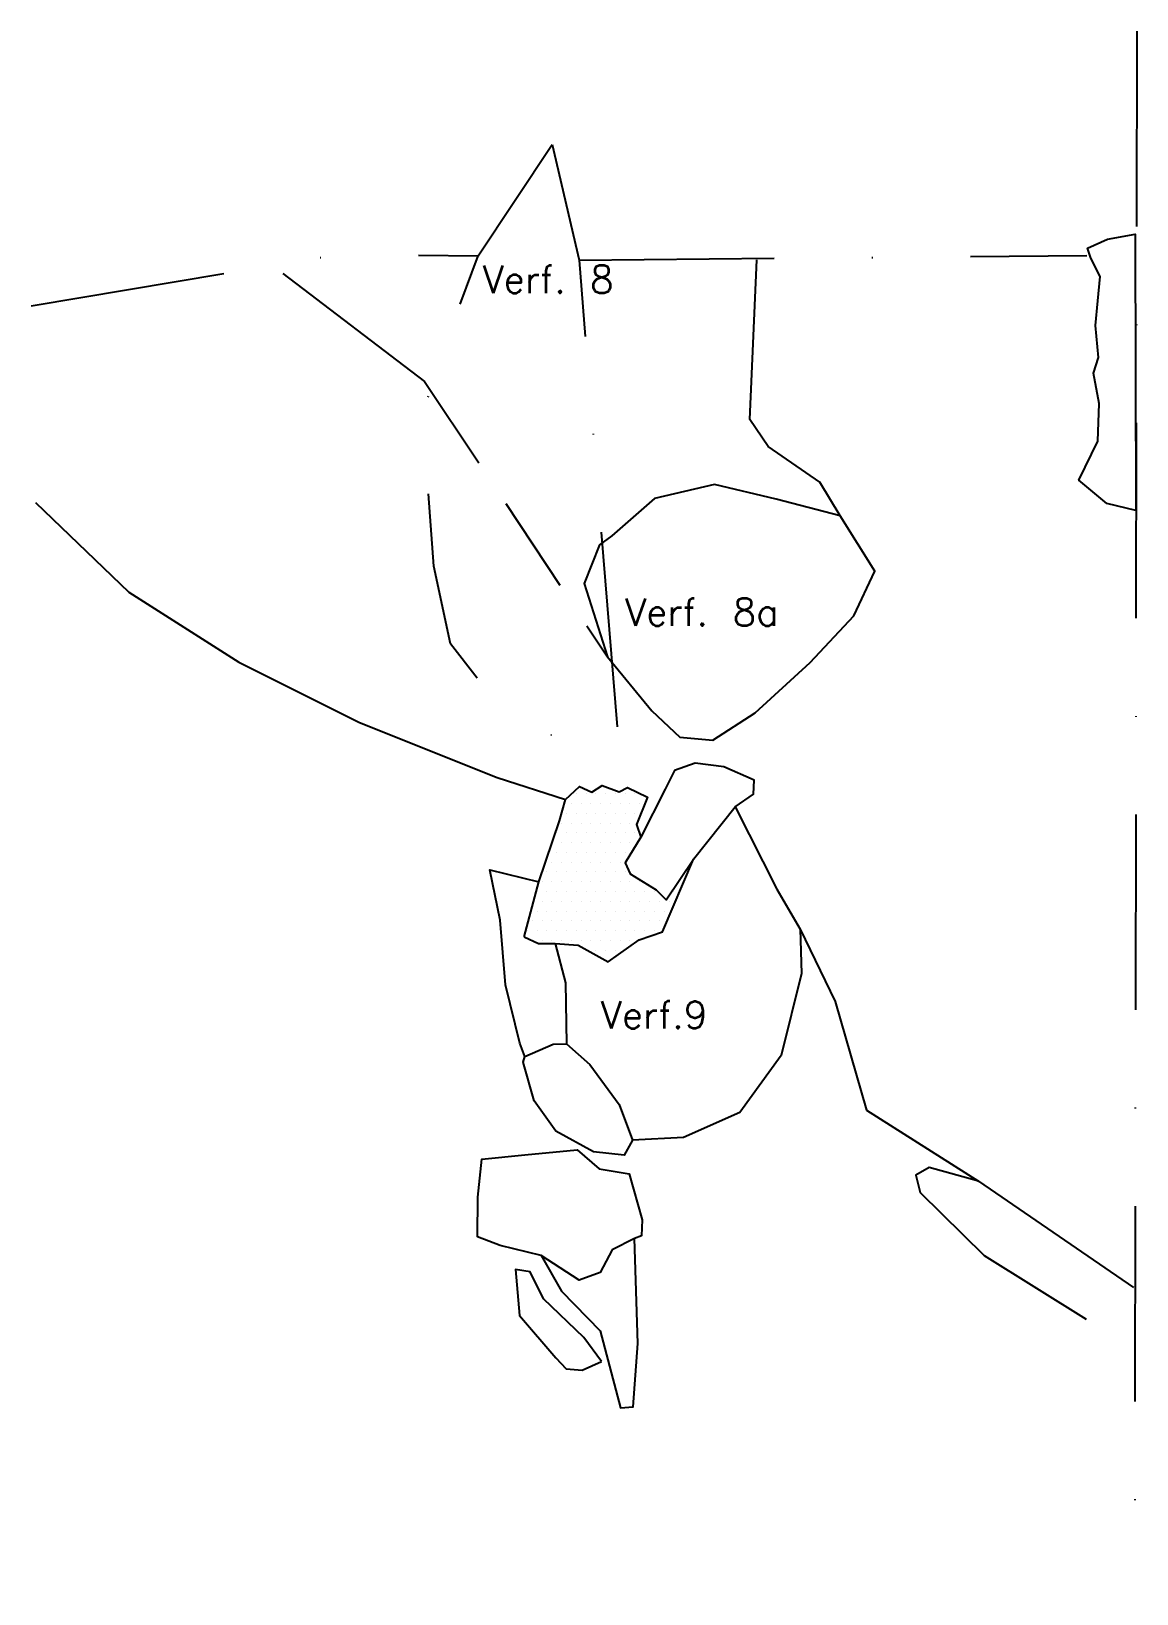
# Model space of a CAD drawing. Header units: metres. Extents: x 199 to 340, y -1800 to -1600.
import ezdxf

# ---------------------------------------------------------------- set-up
doc = ezdxf.new("R2010")
doc.units = ezdxf.units.M
doc.header["$LTSCALE"] = 25
doc.header["$MEASUREMENT"] = 0
doc.linetypes.add('GESTRICHELT', pattern=[0.75, 0.5, -0.25])
doc.linetypes.add('STRICHPUNKTX2', pattern=[2, 1, -0.5, 0, -0.5])
doc.layers.get('0').update_dxf_attribs({"linetype": 'CONTINUOUS'})
for name, color, linetype in [('BEFUND', 1, 'CONTINUOUS'), ('BEFUND_UNSICHER', 1, 'GESTRICHELT'), ('GRABUNGSGRENZE', 3, 'STRICHPUNKTX2'), ('STEINE', 4, 'CONTINUOUS'), ('STEINESCHRAFF', 4, 'CONTINUOUS')]:
    doc.layers.add(name, color=color, linetype=linetype)
doc.styles.get("Standard").update_dxf_attribs({"font": 'txt.shx'})

# ---------------------------------------------------------------- blocks, each defined once
blk = doc.blocks.new('*X1')
at = {"color": 0}
for p, q in [((268.125, -1698.75), (268.125, -1698.75)), ((268.75, -1697.5), (268.75, -1697.5)), ((269.375, -1698.75), (269.375, -1698.75)), ((270, -1697.5), (270, -1697.5)), ((270.625, -1698.75), (270.625, -1698.75)), ((271.25, -1697.5), (271.25, -1697.5)), ((271.875, -1698.75), (271.875, -1698.75)), ((272.5, -1697.5), (272.5, -1697.5)), ((273.125, -1698.75), (273.125, -1698.75)), ((273.75, -1697.5), (273.75, -1697.5)), ((274.375, -1698.75), (274.375, -1698.75)), ((275, -1697.5), (275, -1697.5)), ((275.625, -1698.75), (275.625, -1698.75)), ((276.25, -1697.5), (276.25, -1697.5)), ((276.875, -1698.75), (276.875, -1698.75)), ((267.5, -1700), (267.5, -1700)), ((268.75, -1700), (268.75, -1700)), ((270, -1700), (270, -1700)), ((271.25, -1700), (271.25, -1700)), ((272.5, -1700), (272.5, -1700)), ((273.75, -1700), (273.75, -1700)), ((275, -1700), (275, -1700)), ((276.25, -1700), (276.25, -1700)), ((266.25, -1702.5), (266.25, -1702.5)), ((266.875, -1701.25), (266.875, -1701.25)), ((267.5, -1702.5), (267.5, -1702.5)), ((268.125, -1701.25), (268.125, -1701.25)), ((268.75, -1702.5), (268.75, -1702.5)), ((269.375, -1701.25), (269.375, -1701.25)), ((270, -1702.5), (270, -1702.5)), ((270.625, -1701.25), (270.625, -1701.25)), ((271.25, -1702.5), (271.25, -1702.5)), ((271.875, -1701.25), (271.875, -1701.25)), ((272.5, -1702.5), (272.5, -1702.5)), ((273.125, -1701.25), (273.125, -1701.25)), ((273.75, -1702.5), (273.75, -1702.5)), ((274.375, -1701.25), (274.375, -1701.25)), ((275, -1702.5), (275, -1702.5)), ((275.625, -1701.25), (275.625, -1701.25)), ((276.25, -1702.5), (276.25, -1702.5)), ((266.875, -1703.75), (266.875, -1703.75)), ((268.125, -1703.75), (268.125, -1703.75)), ((269.375, -1703.75), (269.375, -1703.75)), ((270.625, -1703.75), (270.625, -1703.75)), ((271.875, -1703.75), (271.875, -1703.75)), ((273.125, -1703.75), (273.125, -1703.75)), ((274.375, -1703.75), (274.375, -1703.75)), ((275.625, -1703.75), (275.625, -1703.75)), ((265.625, -1706.25), (265.625, -1706.25)), ((266.25, -1705), (266.25, -1705)), ((266.875, -1706.25), (266.875, -1706.25)), ((267.5, -1705), (267.5, -1705)), ((268.125, -1706.25), (268.125, -1706.25)), ((268.75, -1705), (268.75, -1705)), ((269.375, -1706.25), (269.375, -1706.25)), ((270, -1705), (270, -1705)), ((270.625, -1706.25), (270.625, -1706.25)), ((271.25, -1705), (271.25, -1705)), ((271.875, -1706.25), (271.875, -1706.25)), ((272.5, -1705), (272.5, -1705)), ((273.125, -1706.25), (273.125, -1706.25)), ((273.75, -1705), (273.75, -1705)), ((274.375, -1706.25), (274.375, -1706.25)), ((275, -1705), (275, -1705)), ((264.375, -1708.75), (264.375, -1708.75)), ((265, -1707.5), (265, -1707.5)), ((265.625, -1708.75), (265.625, -1708.75)), ((266.25, -1707.5), (266.25, -1707.5)), ((266.875, -1708.75), (266.875, -1708.75)), ((267.5, -1707.5), (267.5, -1707.5)), ((268.125, -1708.75), (268.125, -1708.75)), ((268.75, -1707.5), (268.75, -1707.5)), ((269.375, -1708.75), (269.375, -1708.75)), ((270, -1707.5), (270, -1707.5)), ((270.625, -1708.75), (270.625, -1708.75)), ((271.25, -1707.5), (271.25, -1707.5)), ((271.875, -1708.75), (271.875, -1708.75)), ((272.5, -1707.5), (272.5, -1707.5)), ((273.125, -1708.75), (273.125, -1708.75)), ((273.75, -1707.5), (273.75, -1707.5)), ((274.375, -1708.75), (274.375, -1708.75)), ((275, -1707.5), (275, -1707.5)), ((275.625, -1708.75), (275.625, -1708.75)), ((276.875, -1708.75), (276.875, -1708.75)), ((281.875, -1708.75), (281.875, -1708.75)), ((263.75, -1710), (263.75, -1710)), ((265, -1710), (265, -1710)), ((266.25, -1710), (266.25, -1710)), ((267.5, -1710), (267.5, -1710)), ((268.75, -1710), (268.75, -1710)), ((270, -1710), (270, -1710)), ((271.25, -1710), (271.25, -1710)), ((272.5, -1710), (272.5, -1710)), ((273.75, -1710), (273.75, -1710)), ((275, -1710), (275, -1710)), ((276.25, -1710), (276.25, -1710)), ((277.5, -1710), (277.5, -1710)), ((278.75, -1710), (278.75, -1710)), ((281.25, -1710), (281.25, -1710)), ((263.75, -1712.5), (263.75, -1712.5)), ((264.375, -1711.25), (264.375, -1711.25)), ((265, -1712.5), (265, -1712.5)), ((265.625, -1711.25), (265.625, -1711.25)), ((266.25, -1712.5), (266.25, -1712.5)), ((266.875, -1711.25), (266.875, -1711.25)), ((267.5, -1712.5), (267.5, -1712.5)), ((268.125, -1711.25), (268.125, -1711.25)), ((268.75, -1712.5), (268.75, -1712.5)), ((269.375, -1711.25), (269.375, -1711.25)), ((270, -1712.5), (270, -1712.5)), ((270.625, -1711.25), (270.625, -1711.25)), ((271.25, -1712.5), (271.25, -1712.5)), ((271.875, -1711.25), (271.875, -1711.25)), ((272.5, -1712.5), (272.5, -1712.5)), ((273.125, -1711.25), (273.125, -1711.25)), ((273.75, -1712.5), (273.75, -1712.5)), ((274.375, -1711.25), (274.375, -1711.25)), ((275, -1712.5), (275, -1712.5)), ((275.625, -1711.25), (275.625, -1711.25)), ((276.25, -1712.5), (276.25, -1712.5)), ((276.875, -1711.25), (276.875, -1711.25)), ((277.5, -1712.5), (277.5, -1712.5)), ((278.125, -1711.25), (278.125, -1711.25)), ((278.75, -1712.5), (278.75, -1712.5)), ((279.375, -1711.25), (279.375, -1711.25)), ((280, -1712.5), (280, -1712.5)), ((280.625, -1711.25), (280.625, -1711.25)), ((263.125, -1713.75), (263.125, -1713.75)), ((264.375, -1713.75), (264.375, -1713.75)), ((265.625, -1713.75), (265.625, -1713.75)), ((266.875, -1713.75), (266.875, -1713.75)), ((268.125, -1713.75), (268.125, -1713.75)), ((269.375, -1713.75), (269.375, -1713.75)), ((270.625, -1713.75), (270.625, -1713.75)), ((271.875, -1713.75), (271.875, -1713.75)), ((273.125, -1713.75), (273.125, -1713.75)), ((274.375, -1713.75), (274.375, -1713.75)), ((275.625, -1713.75), (275.625, -1713.75)), ((276.875, -1713.75), (276.875, -1713.75)), ((278.125, -1713.75), (278.125, -1713.75)), ((279.375, -1713.75), (279.375, -1713.75)), ((262.5, -1715), (262.5, -1715)), ((263.125, -1716.25), (263.125, -1716.25)), ((263.75, -1715), (263.75, -1715)), ((264.375, -1716.25), (264.375, -1716.25)), ((265, -1715), (265, -1715)), ((265.625, -1716.25), (265.625, -1716.25)), ((266.25, -1715), (266.25, -1715)), ((266.875, -1716.25), (266.875, -1716.25)), ((267.5, -1715), (267.5, -1715)), ((268.125, -1716.25), (268.125, -1716.25)), ((268.75, -1715), (268.75, -1715)), ((269.375, -1716.25), (269.375, -1716.25)), ((270, -1715), (270, -1715)), ((270.625, -1716.25), (270.625, -1716.25)), ((271.25, -1715), (271.25, -1715)), ((271.875, -1716.25), (271.875, -1716.25)), ((272.5, -1715), (272.5, -1715)), ((273.125, -1716.25), (273.125, -1716.25)), ((273.75, -1715), (273.75, -1715)), ((274.375, -1716.25), (274.375, -1716.25)), ((275, -1715), (275, -1715)), ((275.625, -1716.25), (275.625, -1716.25)), ((276.25, -1715), (276.25, -1715)), ((277.5, -1715), (277.5, -1715)), ((278.75, -1715), (278.75, -1715)), ((271.25, -1717.5), (271.25, -1717.5)), ((272.5, -1717.5), (272.5, -1717.5)), ((273.125, -1718.75), (273.125, -1718.75)), ((273.75, -1717.5), (273.75, -1717.5))]:
    blk.add_line(p, q, dxfattribs=at)

msp = doc.modelspace()

# ---------------------------------------------------------------- linework, layer by layer
at = {"layer": 'BEFUND'}
for points in [[(231.18, -1630.94), (249.34, -1644.77)], [(302.51, -1661.94), (299.91, -1657.65), (293.33, -1653.06), (290.98, -1649.64), (291.86, -1629.18)], [(272.75, -1679.99), (278.41, -1686.88), (281.99, -1690.25), (286.22, -1690.66), (291.63, -1687.14), (298.67, -1680.72), (304.29, -1674.75), (306.95, -1669.03), (302.51, -1661.94), (294.34, -1659.79), (286.44, -1657.95), (278.78, -1659.74), (273.32, -1664.48), (271.74, -1665.65), (269.75, -1670.6), (272.75, -1679.99)], [(199.53, -1660.22), (211.47, -1671.7), (225.55, -1680.64), (241.01, -1688.4), (258.61, -1695.4), (267.39, -1698.21)], [(289.08, -1699.18), (294.43, -1709.7), (297.39, -1714.8), (297.59, -1720.47), (294.98, -1730.98), (289.67, -1738.27), (282.48, -1741.48), (275.95, -1741.79)], [(297.39, -1714.8), (301.87, -1724.09), (305.9, -1737.97), (320.24, -1747.06), (340.08, -1760.64)], [(320.24, -1747.06), (313.91, -1745.32), (312.22, -1746.29), (312.79, -1748.49), (320.95, -1756.55), (334.01, -1764.72)]]:
    msp.add_lwpolyline(points, dxfattribs=at)
at = {"layer": 'BEFUND_UNSICHER'}
msp.add_lwpolyline([(249.34, -1644.77), (272.75, -1679.99)], dxfattribs=at)
at = {"layer": 'GRABUNGSGRENZE', "flags": 128}
for points in [[(340.5, -1599.95), (340.22, -1799.83)], [(265.68, -1614.42), (269.1, -1629.22), (274.28, -1692.39), (260.66, -1688.66), (252.65, -1678.3), (250.51, -1668.4), (249.14, -1649.27), (250.52, -1643.91), (256.19, -1628.7), (265.68, -1614.42)], [(198.98, -1635.06), (238.53, -1628.49), (256.19, -1628.7)], [(269.1, -1629.22), (334.11, -1628.63)]]:
    msp.add_lwpolyline(points, dxfattribs=at)
at = {"layer": 'STEINE'}
for points in [[(340.37, -1661.24), (336.65, -1660.37), (333.08, -1657.36), (335.53, -1652.41), (335.68, -1647.56), (334.97, -1643.68), (335.58, -1641.69), (335.23, -1637.61), (335.53, -1634.45), (335.53, -1634.45), (335.79, -1631.33), (334.62, -1628.99), (334.21, -1627.71), (336.76, -1626.54), (340.28, -1625.93), (340.37, -1661.24)], [(277.03, -1703.06), (274.99, -1706.32), (275.65, -1707.75), (278.97, -1709.79), (280.24, -1711.07), (283.77, -1705.87), (289.08, -1699.18), (291.42, -1697.55), (291.53, -1695.77), (287.65, -1694.03), (283.97, -1693.57), (281.32, -1694.54), (280.15, -1696.89), (277.03, -1703.06)], [(262.08, -1715.81), (263.97, -1708.77), (266.62, -1700.96), (267.39, -1698.21), (269.18, -1696.58), (270.76, -1697.29), (272.08, -1696.42), (274.23, -1697.24), (275.3, -1696.68), (277.85, -1697.91), (276.47, -1701.43), (277.03, -1703.06)], [(262.08, -1715.81), (263.91, -1716.63), (266.06, -1716.63), (269.01, -1716.88), (272.84, -1718.98), (276.82, -1716.17), (279.78, -1715.15), (283.77, -1705.87)], [(262.17, -1731.12), (261.51, -1729.38), (259.67, -1721.93), (259.01, -1713.67), (257.69, -1707.24), (263.97, -1708.77)], [(266.06, -1716.63), (267.38, -1721.68), (267.48, -1729.49)], [(262.17, -1731.12), (265.8, -1729.54), (267.48, -1729.49), (270.49, -1732.14), (274.26, -1737.25), (275.95, -1741.79), (274.87, -1743.73), (270.94, -1743.32), (266.15, -1740.66), (263.34, -1736.78), (261.97, -1731.83), (262.17, -1731.12)], [(276.2, -1754.39), (273.34, -1755.82), (271.81, -1758.73), (269.1, -1759.7), (264.25, -1756.58), (259, -1755.3), (256.09, -1754.18), (256.14, -1749.08), (256.66, -1744.23), (262.17, -1743.67), (268.85, -1743.06), (271.66, -1745.46), (275.54, -1746.13), (277.17, -1751.99), (277.11, -1754.04), (276.2, -1754.39)], [(264.25, -1756.58), (266.86, -1761.12), (271.8, -1766.18), (274.4, -1776.03), (276.04, -1775.93), (276.65, -1767.81), (276.2, -1754.39)], [(271.96, -1770.11), (269.71, -1767.05), (264.56, -1762.09), (262.83, -1758.67), (260.99, -1758.37), (261.5, -1764.24), (266.14, -1769.65), (267.46, -1771.08), (269.51, -1771.23), (271.96, -1770.11)]]:
    msp.add_lwpolyline(points, dxfattribs=at)

# ---------------------------------------------------------------- block references
at = {"layer": 'STEINESCHRAFF'}
msp.add_blockref('*X1', (0, 0), dxfattribs=at)

# ---------------------------------------------------------------- texts
at = {"layer": 'BEFUND_UNSICHER'}
for s, p in [('Verf. 8', (256.75, -1633.44)), ('Verf. 8a', (275, -1676)), ('Verf.9', (271.88, -1727.54))]:
    msp.add_text(s, height=3.5, dxfattribs=at).set_placement(p)

doc.saveas('drawing.dxf')
